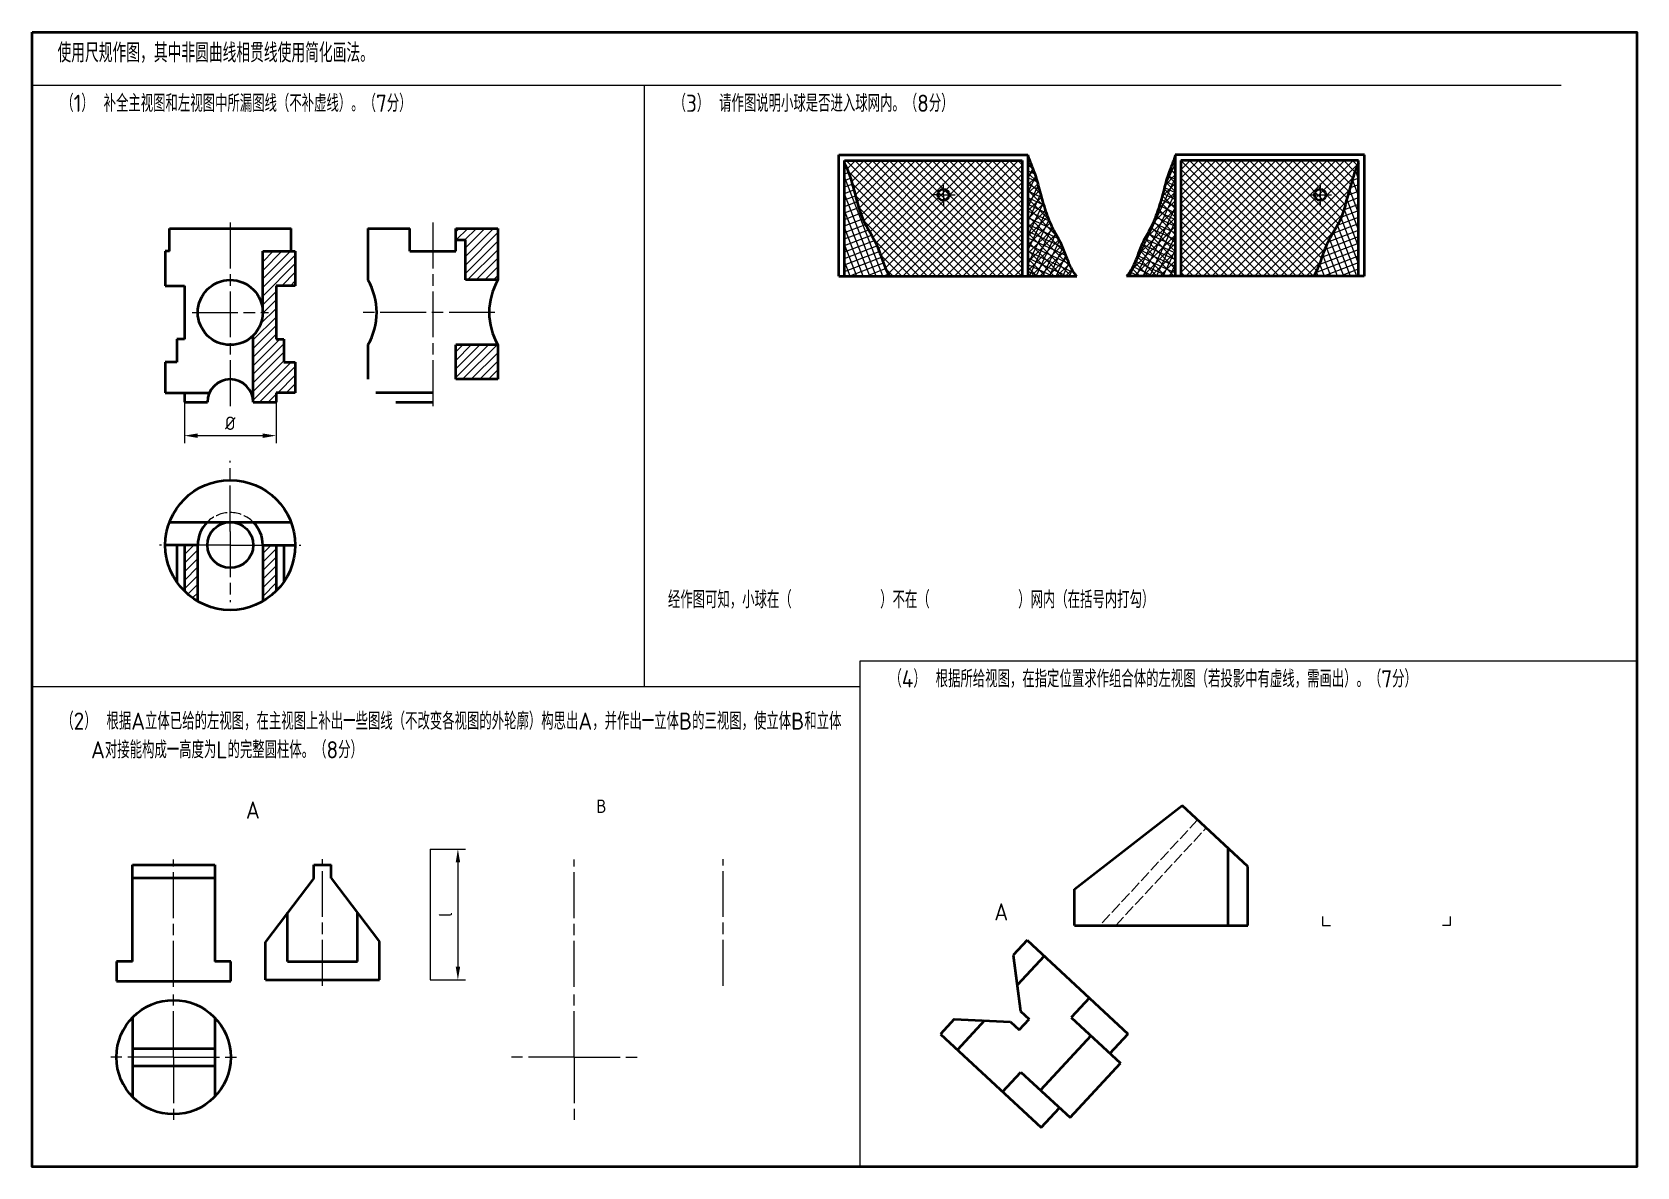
# Model space of a CAD drawing. Header units: millimetres. Extents: x 0 to 420, y 0 to 297.
import ezdxf

# ---------------------------------------------------------------- set-up
doc = ezdxf.new("R2010")
doc.units = ezdxf.units.MM
for name, pattern in [('AM_ISO02W050', [7.5, 6, -1.5]), ('AM_ISO02W050x2', [3.75, 3, -0.75]), ('AM_ISO08W050', [18, 12, -1.5, 3, -1.5]), ('AM_ISO08W050x2', [9, 6, -0.75, 1.5, -0.75])]:
    doc.linetypes.add(name, pattern=pattern)
for name, color, linetype, lineweight in [('AM_0', 7, 'Continuous', 50), ('AM_3', 6, 'AM_ISO02W050', 25), ('AM_4', 3, 'Continuous', 25), ('AM_5', 3, 'Continuous', 25), ('AM_6', 2, 'Continuous', 25), ('AM_7', 4, 'AM_ISO08W050', 25), ('AM_8', 1, 'Continuous', 25)]:
    doc.layers.add(name, color=color, linetype=linetype, lineweight=lineweight)
doc.styles.get("Standard").update_dxf_attribs({"font": 'ISOCP.SHX', "bigfont": 'gbcbig.shx'})
doc.dimstyles.new('AM_GB$0', dxfattribs={"dimtxt": 3.5, "dimasz": 3.5, "dimexe": 2, "dimexo": 0, "dimgap": 1.5, "dimtad": 1, "dimdsep": 46, "dimtxsty": 'Standard', "dimcen": 0, "dimclrd": 256, "dimclre": 256, "dimclrt": 2, "dimadec": 0, "dimazin": 2, "dimtp": 0.1, "dimtm": 0.1, "dimtfac": 0.71, "dimtmove": 0, "dimatfit": 3, "dimfxl": 1, "dimlwd": -1, "dimlwe": -1, "dimarcsym": 0})
pattern_1 = [(45, (-5.7202, 221.761), (-1.122532, 1.122532), []), (135, (-5.7202, 221.761), (-1.122532, -1.122532), [])]
pattern_2 = [(65, (9.6445, 39.6747), (-1.4387636, 0.6709065), []), (155, (9.6445, 39.6747), (-0.6709065, -1.4387636), [])]
pattern_3 = [(45, (9.6445, 39.6747), (-1.122532, 1.122532), []), (135, (9.6445, 39.6747), (-1.122532, -1.122532), [])]
pattern_4 = [(111, (9.6445, -217.6507), (-1.482059, -0.568909), []), (201, (9.6445, -217.6507), (0.568909, -1.482059), [])]

# ---------------------------------------------------------------- blocks, each defined once
blk = doc.blocks.new('*D4')
at = {"layer": 'AM_5', "linetype": 'ByBlock', "transparency": 16777216}
for p, q in [((104.21, 83.19), (113.44, 83.19)), ((111.44, 79.69), (111.44, 52.43)), ((104.21, 48.93), (113.44, 48.93))]:
    blk.add_line(p, q, dxfattribs=at)
at = {"layer": 'AM_5', "transparency": 16777216}
for points in [[(110.86, 79.69), (112.03, 79.69), (111.44, 83.19)], [(110.86, 52.43), (112.03, 52.43), (111.44, 48.93)]]:
    blk.add_solid(points, dxfattribs=at)
at = {"layer": 'Defpoints', "color": 0, "transparency": 16777216}
for p in [(104.21, 83.19), (104.21, 48.93), (111.44, 48.93)]:
    blk.add_point(p, dxfattribs=at)
at = {"layer": 'AM_5', "color": 2, "transparency": 16777216, "insert": (108.19, 66.06), "char_height": 3.5, "attachment_point": 5, "rotation": 90}
blk.add_mtext('l', dxfattribs=at)
blk = doc.blocks.new('*D8')
at = {"layer": 'AM_5', "linetype": 'ByBlock', "transparency": 16777216}
for p, q in [((39.87, 200.13), (39.87, 189.38)), ((63.87, 200.13), (63.87, 189.38)), ((43.37, 191.38), (60.37, 191.38))]:
    blk.add_line(p, q, dxfattribs=at)
at = {"layer": 'AM_5', "transparency": 16777216}
for points in [[(43.37, 191.96), (43.37, 190.79), (39.87, 191.38)], [(60.37, 191.96), (60.37, 190.79), (63.87, 191.38)]]:
    blk.add_solid(points, dxfattribs=at)
at = {"layer": 'Defpoints', "color": 0, "transparency": 16777216}
for p in [(39.87, 200.13), (63.87, 200.13), (63.87, 191.38)]:
    blk.add_point(p, dxfattribs=at)
at = {"layer": 'AM_5', "color": 2, "transparency": 16777216, "insert": (51.87, 194.63), "char_height": 3.5, "attachment_point": 5}
blk.add_mtext('%%C', dxfattribs=at)

msp = doc.modelspace()

# ---------------------------------------------------------------- hatches: boundary and pattern name
at = {"layer": 'AM_8'}
h = msp.add_hatch(dxfattribs=at)
h.set_pattern_fill('ANSI37', color=10, scale=0.5, angle=20)
h.set_pattern_definition(pattern_2)
h.paths.add_polyline_path([(260.628, 233.125), (273.372, 233.125), (273.111, 233.419), (272.866, 233.72), (272.634, 234.03), (272.414, 234.351), (272.206, 234.682), (272.007, 235.026), (271.817, 235.383), (271.633, 235.753), (271.456, 236.138), (271.283, 236.536), (271.114, 236.946), (270.948, 237.364), (270.784, 237.789), (270.621, 238.219), (270.458, 238.652), (270.294, 239.087), (270.129, 239.521), (269.961, 239.954), (269.788, 240.387), (269.609, 240.819), (269.423, 241.25), (269.228, 241.682), (269.023, 242.113), (268.807, 242.544), (268.578, 242.975), (268.34, 243.409), (268.093, 243.847), (267.841, 244.292), (267.586, 244.746), (267.33, 245.212), (267.076, 245.691), (266.827, 246.186), (266.584, 246.699), (266.348, 247.231), (266.118, 247.779), (265.893, 248.345), (265.673, 248.927), (265.458, 249.526), (265.247, 250.141), (265.04, 250.771), (264.836, 251.415), (264.636, 252.07), (264.44, 252.729), (264.25, 253.388), (264.067, 254.041), (263.89, 254.683), (263.72, 255.31), (263.559, 255.915), (263.407, 256.495), (263.26, 257.053), (263.115, 257.594), (262.969, 258.121), (262.819, 258.64), (262.66, 259.154), (262.491, 259.668), (262.306, 260.187), (262.105, 260.714), (261.891, 261.25), (261.67, 261.796), (261.446, 262.352), (261.224, 262.917), (261.011, 263.494), (260.81, 264.081), (260.628, 264.68)])
h = msp.add_hatch(dxfattribs=at)
h.set_pattern_fill('ANSI37', color=10, scale=0.5)
h.set_pattern_definition(pattern_3)
h.paths.add_polyline_path([(260.628, 233.125), (273.372, 233.125), (273.111, 233.419), (272.866, 233.72), (272.634, 234.03), (272.414, 234.351), (272.206, 234.682), (272.007, 235.026), (271.817, 235.383), (271.633, 235.753), (271.456, 236.138), (271.283, 236.536), (271.114, 236.946), (270.948, 237.364), (270.784, 237.789), (270.621, 238.219), (270.458, 238.652), (270.294, 239.087), (270.129, 239.521), (269.961, 239.954), (269.788, 240.387), (269.609, 240.819), (269.423, 241.25), (269.228, 241.682), (269.023, 242.113), (268.807, 242.544), (268.578, 242.975), (268.34, 243.409), (268.093, 243.847), (267.841, 244.292), (267.586, 244.746), (267.33, 245.212), (267.076, 245.691), (266.827, 246.186), (266.584, 246.699), (266.348, 247.231), (266.118, 247.779), (265.893, 248.345), (265.673, 248.927), (265.458, 249.526), (265.247, 250.141), (265.04, 250.771), (264.836, 251.415), (264.636, 252.07), (264.44, 252.729), (264.25, 253.388), (264.067, 254.041), (263.89, 254.683), (263.72, 255.31), (263.559, 255.915), (263.407, 256.495), (263.26, 257.053), (263.115, 257.594), (262.969, 258.121), (262.819, 258.64), (262.66, 259.154), (262.491, 259.668), (262.306, 260.187), (262.105, 260.714), (261.891, 261.25), (261.67, 261.796), (261.446, 262.352), (261.224, 262.917), (261.011, 263.494), (260.81, 264.081), (260.628, 264.68)])
h = msp.add_hatch(dxfattribs=at)
h.set_pattern_fill('ANSI37', color=10, scale=0.5, angle=20)
h.set_pattern_definition(pattern_2)
h.paths.add_polyline_path([(290.996, 242.544), (291.225, 242.975), (291.464, 243.409), (291.71, 243.847), (291.963, 244.292), (292.218, 244.746), (292.473, 245.212), (292.727, 245.691), (292.976, 246.186), (293.219, 246.699), (293.455, 247.231), (293.686, 247.779), (293.91, 248.345), (294.13, 248.927), (294.345, 249.526), (294.556, 250.141), (294.764, 250.771), (294.968, 251.415), (295.168, 252.07), (295.363, 252.729), (295.553, 253.388), (295.737, 254.041), (295.914, 254.683), (296.083, 255.31), (296.244, 255.915), (296.397, 256.495), (296.544, 257.053), (296.688, 257.594), (296.834, 258.121), (296.985, 258.64), (297.143, 259.154), (297.313, 259.668), (297.497, 260.187), (297.698, 260.714), (297.912, 261.25), (298.133, 261.796), (298.358, 262.352), (298.579, 262.917), (298.792, 263.494), (298.993, 264.081), (299.175, 264.68), (299.175, 233.125), (286.432, 233.125), (286.692, 233.419), (286.938, 233.72), (287.169, 234.03), (287.389, 234.351), (287.597, 234.682), (287.796, 235.026), (287.987, 235.383), (288.17, 235.753), (288.348, 236.138), (288.521, 236.536), (288.69, 236.946), (288.856, 237.364), (289.02, 237.789), (289.182, 238.219), (289.345, 238.652), (289.509, 239.087), (289.674, 239.521), (289.843, 239.954), (290.016, 240.387), (290.194, 240.819), (290.381, 241.25), (290.575, 241.682), (290.78, 242.113)])
h = msp.add_hatch(dxfattribs=at)
h.set_pattern_fill('ANSI37', color=10, scale=0.5)
h.set_pattern_definition(pattern_3)
h.paths.add_polyline_path([(290.996, 242.544), (291.225, 242.975), (291.464, 243.409), (291.71, 243.847), (291.963, 244.292), (292.218, 244.746), (292.473, 245.212), (292.727, 245.691), (292.976, 246.186), (293.219, 246.699), (293.455, 247.231), (293.686, 247.779), (293.91, 248.345), (294.13, 248.927), (294.345, 249.526), (294.556, 250.141), (294.764, 250.771), (294.968, 251.415), (295.168, 252.07), (295.363, 252.729), (295.553, 253.388), (295.737, 254.041), (295.914, 254.683), (296.083, 255.31), (296.244, 255.915), (296.397, 256.495), (296.544, 257.053), (296.688, 257.594), (296.834, 258.121), (296.985, 258.64), (297.143, 259.154), (297.313, 259.668), (297.497, 260.187), (297.698, 260.714), (297.912, 261.25), (298.133, 261.796), (298.358, 262.352), (298.579, 262.917), (298.792, 263.494), (298.993, 264.081), (299.175, 264.68), (299.175, 233.125), (286.432, 233.125), (286.692, 233.419), (286.938, 233.72), (287.169, 234.03), (287.389, 234.351), (287.597, 234.682), (287.796, 235.026), (287.987, 235.383), (288.17, 235.753), (288.348, 236.138), (288.521, 236.536), (288.69, 236.946), (288.856, 237.364), (289.02, 237.789), (289.182, 238.219), (289.345, 238.652), (289.509, 239.087), (289.674, 239.521), (289.843, 239.954), (290.016, 240.387), (290.194, 240.819), (290.381, 241.25), (290.575, 241.682), (290.78, 242.113)])
h = msp.add_hatch(dxfattribs=at)
h.set_pattern_fill('ANSI37', color=10, scale=0.5)
h.set_pattern_definition(pattern_1)
h.paths.add_polyline_path([(221.22, 240.778), (221.438, 240.251), (221.656, 239.7), (221.875, 239.123), (222.098, 238.516), (222.326, 237.878), (222.562, 237.215), (222.812, 236.533), (223.078, 235.842), (223.365, 235.147), (223.676, 234.458), (224.015, 233.782), (224.386, 233.125), (259.128, 233.125), (259.128, 263.375), (212.628, 263.375), (212.628, 262.635), (212.908, 262.101), (213.232, 261.387), (213.521, 260.666), (213.779, 259.951), (214.014, 259.252), (214.232, 258.577), (214.434, 257.926), (214.623, 257.293), (214.803, 256.676), (214.974, 256.069), (215.139, 255.468), (215.3, 254.87), (215.46, 254.27), (215.621, 253.665), (215.782, 253.06), (215.944, 252.457), (216.108, 251.863), (216.273, 251.281), (216.439, 250.717), (216.607, 250.175), (216.777, 249.66), (216.948, 249.175), (217.122, 248.716), (217.301, 248.278), (217.486, 247.858), (217.678, 247.448), (217.879, 247.045), (218.089, 246.644), (218.311, 246.239), (218.545, 245.826), (218.789, 245.406), (219.041, 244.977), (219.296, 244.541), (219.554, 244.097), (219.81, 243.647), (220.063, 243.19), (220.309, 242.727), (220.546, 242.257), (220.776, 241.778), (221, 241.286)])
h = msp.add_hatch(dxfattribs=at)
h.set_pattern_fill('ANSI37', color=10, scale=0.5, angle=66, double=1)
h.set_pattern_definition(pattern_4)
h.paths.add_polyline_path([(212.628, 233.125), (224.386, 233.125), (224.015, 233.782), (223.676, 234.458), (223.365, 235.147), (223.078, 235.842), (222.812, 236.533), (222.562, 237.215), (222.326, 237.878), (222.098, 238.516), (221.875, 239.123), (221.656, 239.7), (221.438, 240.251), (221.22, 240.778), (221, 241.286), (220.776, 241.778), (220.546, 242.257), (220.309, 242.727), (220.063, 243.19), (219.81, 243.647), (219.554, 244.097), (219.296, 244.541), (219.041, 244.977), (218.789, 245.406), (218.545, 245.826), (218.311, 246.239), (218.089, 246.644), (217.879, 247.045), (217.678, 247.448), (217.486, 247.858), (217.301, 248.278), (217.122, 248.716), (216.948, 249.175), (216.777, 249.66), (216.607, 250.175), (216.439, 250.717), (216.273, 251.281), (216.108, 251.863), (215.944, 252.457), (215.782, 253.06), (215.621, 253.665), (215.46, 254.27), (215.3, 254.87), (215.139, 255.468), (214.974, 256.069), (214.803, 256.676), (214.623, 257.293), (214.434, 257.926), (214.232, 258.577), (214.014, 259.252), (213.779, 259.951), (213.521, 260.666), (213.232, 261.387), (212.908, 262.101), (212.628, 262.635)])
h = msp.add_hatch(dxfattribs=at)
h.set_pattern_fill('ANSI37', color=10, scale=0.5)
h.set_pattern_definition(pattern_1)
h.paths.add_polyline_path([(338.914, 241.542), (339.37, 242.493), (339.846, 243.388), (340.334, 244.247), (340.763, 244.977), (341.014, 245.406), (341.258, 245.826), (341.492, 246.239), (341.714, 246.644), (341.925, 247.045), (342.125, 247.448), (342.317, 247.858), (342.502, 248.278), (342.681, 248.716), (342.855, 249.175), (343.027, 249.66), (343.196, 250.175), (343.364, 250.717), (343.53, 251.281), (343.695, 251.863), (343.859, 252.457), (344.021, 253.06), (344.183, 253.665), (344.46, 254.708), (344.758, 255.813), (345.094, 257.007), (345.47, 258.263), (345.933, 259.699), (346.434, 261.085), (347.175, 262.719), (347.175, 263.375), (300.675, 263.375), (300.675, 233.125), (335.418, 233.125), (335.788, 233.782), (336.127, 234.458), (336.438, 235.147), (336.725, 235.842), (336.991, 236.533), (337.241, 237.215), (337.699, 238.498), (338.042, 239.435), (338.476, 240.53)])
h = msp.add_hatch(dxfattribs=at)
h.set_pattern_fill('ANSI37', color=10, scale=0.5, angle=66, double=1)
h.set_pattern_definition(pattern_4)
h.paths.add_polyline_path([(339.257, 242.257), (339.027, 241.778), (338.803, 241.286), (338.583, 240.778), (338.365, 240.251), (338.147, 239.7), (337.928, 239.123), (337.706, 238.516), (337.478, 237.878), (336.915, 236.301), (336.277, 234.757), (335.46, 233.125), (347.175, 233.125), (347.175, 262.635), (346.895, 262.101), (346.571, 261.387), (346.283, 260.666), (346.024, 259.951), (345.789, 259.252), (345.572, 258.577), (345.369, 257.926), (345.18, 257.293), (345.001, 256.676), (344.83, 256.069), (344.665, 255.468), (344.503, 254.87), (344.343, 254.27), (343.948, 252.78), (343.507, 251.178), (343.022, 249.614), (342.515, 248.279), (341.949, 247.073), (341.402, 246.074), (341.01, 245.399), (340.507, 244.541), (340.249, 244.097), (339.993, 243.647), (339.74, 243.19), (339.495, 242.727)])
h = msp.add_hatch(dxfattribs=at)
h.set_pattern_fill('ANSI31', color=10, scale=0.5)
h.set_pattern_definition([(45, (-15.3647, 221.761), (-1.122532, 1.122532), [])])
h.paths.add_polyline_path([(63.869, 230.627), (68.869, 230.627), (68.869, 239.627), (60.369, 239.627), (60.369, 223.627, -0.199362), (57.869, 217.606), (57.869, 200.127), (63.869, 200.127), (63.869, 202.627), (68.869, 202.627), (68.869, 210.627), (65.869, 210.627), (65.869, 216.627), (63.869, 216.627)])
h.paths.add_polyline_path([(110.902, 215.127), (110.902, 206.127), (121.902, 206.127), (121.902, 215.127)])
h.paths.add_polyline_path([(113.402, 232.127), (121.902, 232.127), (121.902, 245.627), (110.902, 245.627), (110.902, 242.627), (113.402, 242.627)])
h.paths.add_polyline_path([(60.369, 148.026, 0.0651091), (63.869, 150.707), (63.869, 162.748), (60.369, 162.748)])
h.paths.add_polyline_path([(43.369, 162.748), (39.869, 162.748), (39.869, 150.707, 0.0651091), (43.369, 148.026)])

# ---------------------------------------------------------------- linework, layer by layer
at = {"layer": 'AM_0'}
for p, q in [((211.128, 233.125), (211.128, 264.875)), ((211.128, 264.875), (260.628, 264.875)), ((260.628, 264.875), (260.628, 233.125)), ((348.675, 264.875), (299.175, 264.875)), ((299.175, 264.875), (299.175, 233.125)), ((348.675, 233.125), (348.675, 264.875)), ((212.628, 233.125), (212.628, 263.375)), ((212.628, 263.375), (259.128, 263.375)), ((259.128, 263.375), (259.128, 233.125)), ((347.175, 263.375), (300.675, 263.375)), ((300.675, 263.375), (300.675, 233.125)), ((347.175, 233.125), (347.175, 263.375)), ((35.963, 239.627), (35.963, 245.627)), ((35.963, 245.627), (67.775, 245.627)), ((67.775, 239.627), (67.775, 245.627)), ((87.902, 245.627), (98.902, 245.627)), ((87.902, 245.627), (87.902, 232.127)), ((98.902, 239.627), (98.902, 245.627)), ((110.902, 245.627), (121.902, 245.627)), ((110.902, 239.627), (110.902, 245.627)), ((121.902, 245.627), (121.902, 232.127)), ((35.963, 239.627), (34.869, 239.627)), ((34.869, 239.627), (34.869, 230.627)), ((60.369, 223.627), (60.369, 239.627)), ((60.369, 239.627), (68.869, 239.627)), ((68.869, 239.627), (68.869, 230.627)), ((98.902, 239.627), (110.902, 239.627)), ((110.902, 242.627), (113.402, 242.627)), ((113.402, 232.127), (113.402, 242.627)), ((121.902, 232.127), (113.402, 232.127)), ((211.159, 233.125), (273.423, 233.125)), ((348.645, 233.125), (286.381, 233.125)), ((34.869, 230.627), (39.869, 230.627)), ((39.869, 230.627), (39.869, 216.627)), ((68.869, 230.627), (63.869, 230.627)), ((63.869, 230.627), (63.869, 216.627)), ((39.869, 216.627), (37.869, 216.627)), ((37.869, 216.627), (37.869, 210.627)), ((57.869, 200.127), (57.869, 217.606)), ((63.869, 216.627), (65.869, 216.627)), ((65.869, 216.627), (65.869, 210.627)), ((87.902, 215.127), (87.902, 207.051)), ((121.902, 215.127), (110.902, 215.127)), ((110.902, 206.127), (110.902, 215.127)), ((121.902, 215.127), (121.902, 206.127)), ((37.869, 210.627), (34.869, 210.627)), ((34.869, 210.627), (34.869, 202.627)), ((65.869, 210.627), (68.869, 210.627)), ((68.869, 210.627), (68.869, 202.627)), ((87.902, 207.051), (87.902, 206.127)), ((121.902, 206.127), (110.902, 206.127)), ((34.869, 202.627), (46.414, 202.627)), ((39.869, 202.627), (39.869, 200.127)), ((68.869, 202.627), (63.869, 202.627)), ((63.869, 202.627), (63.869, 200.127)), ((104.902, 202.627), (89.988, 202.627)), ((39.869, 200.127), (45.869, 200.127)), ((57.869, 200.127), (63.869, 200.127)), ((95.161, 200.127), (104.902, 200.127)), ((35.963, 168.748), (45.848, 168.748)), ((45.848, 168.748), (67.775, 168.748)), ((43.369, 162.748), (34.869, 162.748)), ((37.869, 162.748), (37.869, 153.105)), ((39.869, 162.748), (39.869, 150.707)), ((43.369, 148.026), (43.369, 162.748)), ((60.369, 162.748), (60.369, 148.026)), ((60.369, 162.748), (68.869, 162.748)), ((63.869, 162.748), (63.869, 150.707)), ((65.869, 162.748), (65.869, 153.105)), ((272.792, 72.712), (300.98, 94.562)), ((318.172, 78.649), (300.98, 94.562)), ((313.007, 63.178), (313.007, 83.43)), ((26.241, 53.757), (26.241, 79.033)), ((26.241, 79.033), (47.812, 79.033)), ((47.812, 79.033), (47.812, 53.757)), ((73.691, 75.577), (73.691, 79.033)), ((73.691, 79.033), (78.298, 79.033)), ((78.298, 75.577), (78.298, 79.033)), ((318.172, 63.178), (318.172, 78.649)), ((47.812, 75.577), (26.241, 75.577)), ((73.691, 75.577), (61.052, 58.881)), ((78.298, 75.577), (90.937, 58.881)), ((272.792, 63.178), (272.792, 72.712)), ((66.85, 53.757), (66.85, 66.541)), ((85.138, 53.757), (85.138, 66.541)), ((272.792, 63.178), (318.172, 63.178)), ((61.052, 48.925), (61.052, 58.881)), ((90.937, 48.925), (90.937, 58.881)), ((260.393, 59.316), (256.782, 55.387)), ((260.393, 59.316), (286.804, 34.87)), ((256.782, 55.387), (258.648, 40.738)), ((264.851, 55.19), (257.78, 47.551)), ((26.241, 53.757), (22.084, 53.757)), ((22.084, 53.757), (22.084, 48.633)), ((51.969, 53.757), (47.812, 53.757)), ((51.969, 48.633), (51.969, 53.757)), ((66.85, 53.757), (85.138, 53.757)), ((22.084, 48.633), (51.969, 48.633)), ((61.052, 48.925), (90.937, 48.925)), ((276.708, 44.215), (271.95, 39.075)), ((26.241, 39.063), (26.241, 18.38)), ((47.812, 39.063), (47.812, 18.38)), ((241.318, 38.708), (237.708, 34.779)), ((241.332, 38.695), (256.082, 37.966)), ((249.221, 38.305), (242.151, 30.666)), ((256.082, 37.966), (258.345, 35.87)), ((258.345, 35.87), (260.911, 38.642)), ((258.648, 40.738), (260.911, 38.642)), ((271.95, 39.075), (284.829, 27.155)), ((237.708, 34.779), (264.119, 10.332)), ((277.116, 34.294), (263.931, 20.049)), ((282.061, 29.716), (286.819, 34.856)), ((26.241, 31.025), (47.812, 31.025)), ((26.241, 26.418), (47.812, 26.418)), ((271.644, 12.91), (284.829, 27.155)), ((254.008, 19.691), (258.766, 24.831)), ((258.766, 24.831), (271.644, 12.91)), ((264.119, 10.332), (268.876, 15.472))]:
    msp.add_line(p, q, dxfattribs=at)
msp.add_lwpolyline([(0, 297), (420, 297), (420, 0), (0, 0)], close=True, dxfattribs=at)
for points in [[(260.628, 264.68), (260.81, 264.081), (261.011, 263.494), (261.224, 262.917), (261.446, 262.352), (261.67, 261.796), (261.891, 261.25), (262.105, 260.714), (262.306, 260.187), (262.491, 259.668), (262.66, 259.154), (262.819, 258.64), (262.969, 258.121), (263.115, 257.594), (263.26, 257.053), (263.407, 256.495), (263.559, 255.915), (263.72, 255.31), (263.89, 254.683), (264.067, 254.041), (264.25, 253.388), (264.44, 252.729), (264.636, 252.07), (264.836, 251.415), (265.04, 250.771), (265.247, 250.141), (265.458, 249.526), (265.673, 248.927), (265.893, 248.345), (266.118, 247.779), (266.348, 247.231), (266.584, 246.699), (266.827, 246.186), (267.076, 245.691), (267.33, 245.212), (267.586, 244.746), (267.841, 244.292), (268.093, 243.847), (268.34, 243.409), (268.578, 242.975), (268.807, 242.544), (269.023, 242.113), (269.228, 241.682), (269.423, 241.25), (269.609, 240.819), (269.788, 240.387), (269.961, 239.954), (270.129, 239.521), (270.294, 239.087), (270.458, 238.652), (270.621, 238.219), (270.784, 237.789), (270.948, 237.364), (271.114, 236.946), (271.283, 236.536), (271.456, 236.138), (271.633, 235.753), (271.817, 235.383), (272.007, 235.026), (272.206, 234.682), (272.414, 234.351), (272.634, 234.03), (272.866, 233.72), (273.111, 233.419), (273.372, 233.125)], [(299.175, 264.68), (298.993, 264.081), (298.792, 263.494), (298.579, 262.917), (298.358, 262.352), (298.133, 261.796), (297.912, 261.25), (297.698, 260.714), (297.497, 260.187), (297.313, 259.668), (297.143, 259.154), (296.985, 258.64), (296.834, 258.121), (296.688, 257.594), (296.544, 257.053), (296.397, 256.495), (296.244, 255.915), (296.083, 255.31), (295.914, 254.683), (295.737, 254.041), (295.553, 253.388), (295.363, 252.729), (295.168, 252.07), (294.968, 251.415), (294.764, 250.771), (294.556, 250.141), (294.345, 249.526), (294.13, 248.927), (293.91, 248.345), (293.686, 247.779), (293.455, 247.231), (293.219, 246.699), (292.976, 246.186), (292.727, 245.691), (292.473, 245.212), (292.218, 244.746), (291.963, 244.292), (291.71, 243.847), (291.464, 243.409), (291.225, 242.975), (290.996, 242.544), (290.78, 242.113), (290.575, 241.682), (290.381, 241.25), (290.194, 240.819), (290.016, 240.387), (289.843, 239.954), (289.674, 239.521), (289.509, 239.087), (289.345, 238.652), (289.182, 238.219), (289.02, 237.789), (288.856, 237.364), (288.69, 236.946), (288.521, 236.536), (288.348, 236.138), (288.17, 235.753), (287.987, 235.383), (287.796, 235.026), (287.597, 234.682), (287.389, 234.351), (287.169, 234.03), (286.938, 233.72), (286.692, 233.419), (286.432, 233.125)], [(212.628, 262.635), (212.908, 262.101), (213.232, 261.387), (213.521, 260.666), (213.779, 259.951), (214.014, 259.252), (214.232, 258.577), (214.434, 257.926), (214.623, 257.293), (214.803, 256.676), (214.974, 256.069), (215.139, 255.468), (215.3, 254.87), (215.46, 254.27), (215.621, 253.665), (215.782, 253.06), (215.944, 252.457), (216.108, 251.863), (216.273, 251.281), (216.439, 250.717), (216.607, 250.175), (216.777, 249.66), (216.948, 249.175), (217.122, 248.716), (217.301, 248.278), (217.486, 247.858), (217.678, 247.448), (217.879, 247.045), (218.089, 246.644), (218.311, 246.239), (218.545, 245.826), (218.789, 245.406), (219.041, 244.977), (219.296, 244.541), (219.554, 244.097), (219.81, 243.647), (220.063, 243.19), (220.309, 242.727), (220.546, 242.257), (220.776, 241.778), (221, 241.286), (221.22, 240.778), (221.438, 240.251), (221.656, 239.7), (221.875, 239.123), (222.098, 238.516), (222.326, 237.878), (222.562, 237.215), (222.812, 236.533), (223.078, 235.842), (223.365, 235.147), (223.676, 234.458), (224.015, 233.782), (224.386, 233.125)], [(347.175, 262.635), (346.895, 262.101), (346.571, 261.387), (346.283, 260.666), (346.024, 259.951), (345.789, 259.252), (345.572, 258.577), (345.369, 257.926), (345.18, 257.293), (345.001, 256.676), (344.83, 256.069), (344.665, 255.468), (344.503, 254.87), (344.343, 254.27), (344.183, 253.665), (344.021, 253.06), (343.859, 252.457), (343.695, 251.863), (343.53, 251.281), (343.364, 250.717), (343.196, 250.175), (343.027, 249.66), (342.855, 249.175), (342.681, 248.716), (342.502, 248.278), (342.317, 247.858), (342.125, 247.448), (341.925, 247.045), (341.714, 246.644), (341.492, 246.239), (341.258, 245.826), (341.014, 245.406), (340.763, 244.977), (340.507, 244.541), (340.249, 244.097), (339.993, 243.647), (339.74, 243.19), (339.495, 242.727), (339.257, 242.257), (339.027, 241.778), (338.803, 241.286), (338.583, 240.778), (338.365, 240.251), (338.147, 239.7), (337.928, 239.123), (337.706, 238.516), (337.478, 237.878), (337.241, 237.215), (336.991, 236.533), (336.725, 235.842), (336.438, 235.147), (336.127, 234.458), (335.788, 233.782), (335.418, 233.125)]]:
    msp.add_lwpolyline(points, dxfattribs=at)
for centre, radius in [((238.54, 254.416), 1.5), ((337.111, 254.416), 1.5), ((51.869, 223.627), 8.5), ((51.869, 162.748), 17), ((51.869, 162.748), 6), ((37.027, 28.721), 14.942)]:
    msp.add_circle(centre, radius, dxfattribs=at)
for centre, radius, start, end in [((73.179, 223.627), 17, 330, 30), ((136.624, 223.627), 17, 150, 210), ((51.869, 200.127), 6, 0, 180), ((51.869, 162.748), 8.5, 135.09913, 180), ((51.869, 162.748), 8.5, 0, 44.90087)]:
    msp.add_arc(centre, radius, start, end, dxfattribs=at)
at = {"layer": 'AM_3', "linetype": 'AM_ISO02W050x2'}
for p, q in [((305.013, 90.829), (279.418, 63.178)), ((283.622, 63.178), (307.277, 88.734))]:
    msp.add_line(p, q, dxfattribs=at)
msp.add_arc((51.869, 162.748), 8.5, 44.90087, 135.09913, dxfattribs=at)
at = {"layer": 'AM_4'}
for p, q in [((0, 283.084), (400.153, 283.084)), ((160.258, 125.737), (160.258, 283.084)), ((216.741, 0), (216.741, 132.453)), ((216.741, 132.453), (420, 132.453)), ((0, 125.737), (216.741, 125.737)), ((104.214, 83.187), (104.214, 48.925)), ((337.733, 65.546), (337.733, 63.178)), ((337.733, 63.178), (339.803, 63.178)), ((371.151, 63.178), (369.081, 63.178)), ((371.151, 65.546), (371.151, 63.178))]:
    msp.add_line(p, q, dxfattribs=at)
at = {"layer": 'AM_7', "linetype": 'AM_ISO08W050x2'}
for p, q in [((238.54, 254.416), (238.54, 257.416)), ((337.111, 257.416), (337.111, 251.416)), ((238.54, 254.416), (235.54, 254.416)), ((238.54, 254.416), (241.54, 254.416)), ((238.54, 254.416), (238.54, 251.416)), ((334.111, 254.416), (340.111, 254.416))]:
    msp.add_line(p, q, dxfattribs=at)
at = {"layer": 'AM_7'}
for p, q in [((51.869, 247.127), (51.869, 198.627)), ((104.902, 247.127), (104.902, 198.627)), ((41.869, 223.627), (61.869, 223.627)), ((121.124, 223.627), (86.402, 223.627)), ((51.869, 166.334), (51.869, 184.834)), ((51.869, 166.334), (51.869, 147.834)), ((51.869, 162.748), (33.369, 162.748)), ((51.869, 162.748), (70.369, 162.748)), ((37.027, 47.133), (37.027, 80.438)), ((75.994, 47.425), (75.994, 80.533)), ((141.873, 47.133), (141.873, 80.438)), ((180.841, 47.425), (180.841, 80.533)), ((37.027, 28.721), (37.027, 45.164)), ((141.873, 28.721), (141.873, 45.164)), ((37.027, 28.721), (20.584, 28.721)), ((37.027, 28.721), (53.469, 28.721)), ((37.027, 28.721), (37.027, 12.279)), ((141.873, 28.721), (125.431, 28.721)), ((141.873, 28.721), (158.316, 28.721)), ((141.873, 28.721), (141.873, 12.279))]:
    msp.add_line(p, q, dxfattribs=at)

# ---------------------------------------------------------------- texts
at = {"layer": 'AM_6', "attachment_point": 1}
for s, width, insert, char_height in [('使用尺规作图，其中非圆曲线相贯线使用简化画法。', 150.5556, (6.657, 294.078), 5), (' {\\H1.2857x;   （1） 补全主视图和左视图中所漏图线（不补虚线）。（7分）}', 97.6373, (-2.076, 280.624), 3.5), (' {\\H1.2857x;   （3） 请作图说明小球是否进入球网内。（8分）}', 139.92227, (158.181, 280.624), 3.5), (' {\\H1.2857x;   经作图可知，小球在（         ）不在（         ）网内（在括号内打勾）}', 139.92227, (156.686, 150.715), 3.5), ('\\pxi-5,l5; {\\H1.2857x;   （4） 根据所给视图，在指定位置求作组合体的左视图（若投影中有虚线，需画出）。（7分）}', 214.70728, (214.665, 129.993), 3.5), ('\\pxi-5,l5; {\\H1.2857x;   （2） 根据A立体已给的左视图，在主视图上补出一些图线（不改变各视图的外轮廓）构思出A，并作出一立体B的三视图，使立体B和立体A对接能构成一高度为L的完整圆柱体。（8分）}', 214.70728, (-2.076, 118.923), 3.5), ('\\pxi-5,l5; {\\H1.2857x;  A}', 13.8349, (48.818, 95.647), 3.5), ('\\pxi-5,l5;B', 13.8349, (147.645, 96.144), 3.5), ('\\pxi-5,l5; {\\H1.2857x;  A}', 13.8349, (244.679, 69), 3.5)]:
    msp.add_mtext_dynamic_manual_height_columns(s, width=width, gutter_width=12.5, heights=[0], dxfattribs=dict(at, insert=insert, char_height=char_height))

# ---------------------------------------------------------------- dimensions: what is measured, and where the dimension line sits
at = {"layer": 'AM_5'}
dim = msp.add_linear_dim(base=(63.869, 191.377), p1=(39.869, 200.127), p2=(63.869, 200.127), text='%%C', dimstyle='AM_GB$0', dxfattribs=at)
dim.commit()
dim.dimension.update_dxf_attribs({"geometry": '*D8', "text_midpoint": (51.869, 191.377), "dimtype": 160})
dim = msp.add_linear_dim(base=(111.444, 48.925), p1=(104.214, 83.187), p2=(104.214, 48.925), angle=90, text='l', dimstyle='AM_GB$0', override={"dimpost": ''}, dxfattribs=at)
dim.commit()
dim.dimension.update_dxf_attribs({"geometry": '*D4', "text_midpoint": (108.194, 66.056)})

doc.saveas('drawing.dxf')
